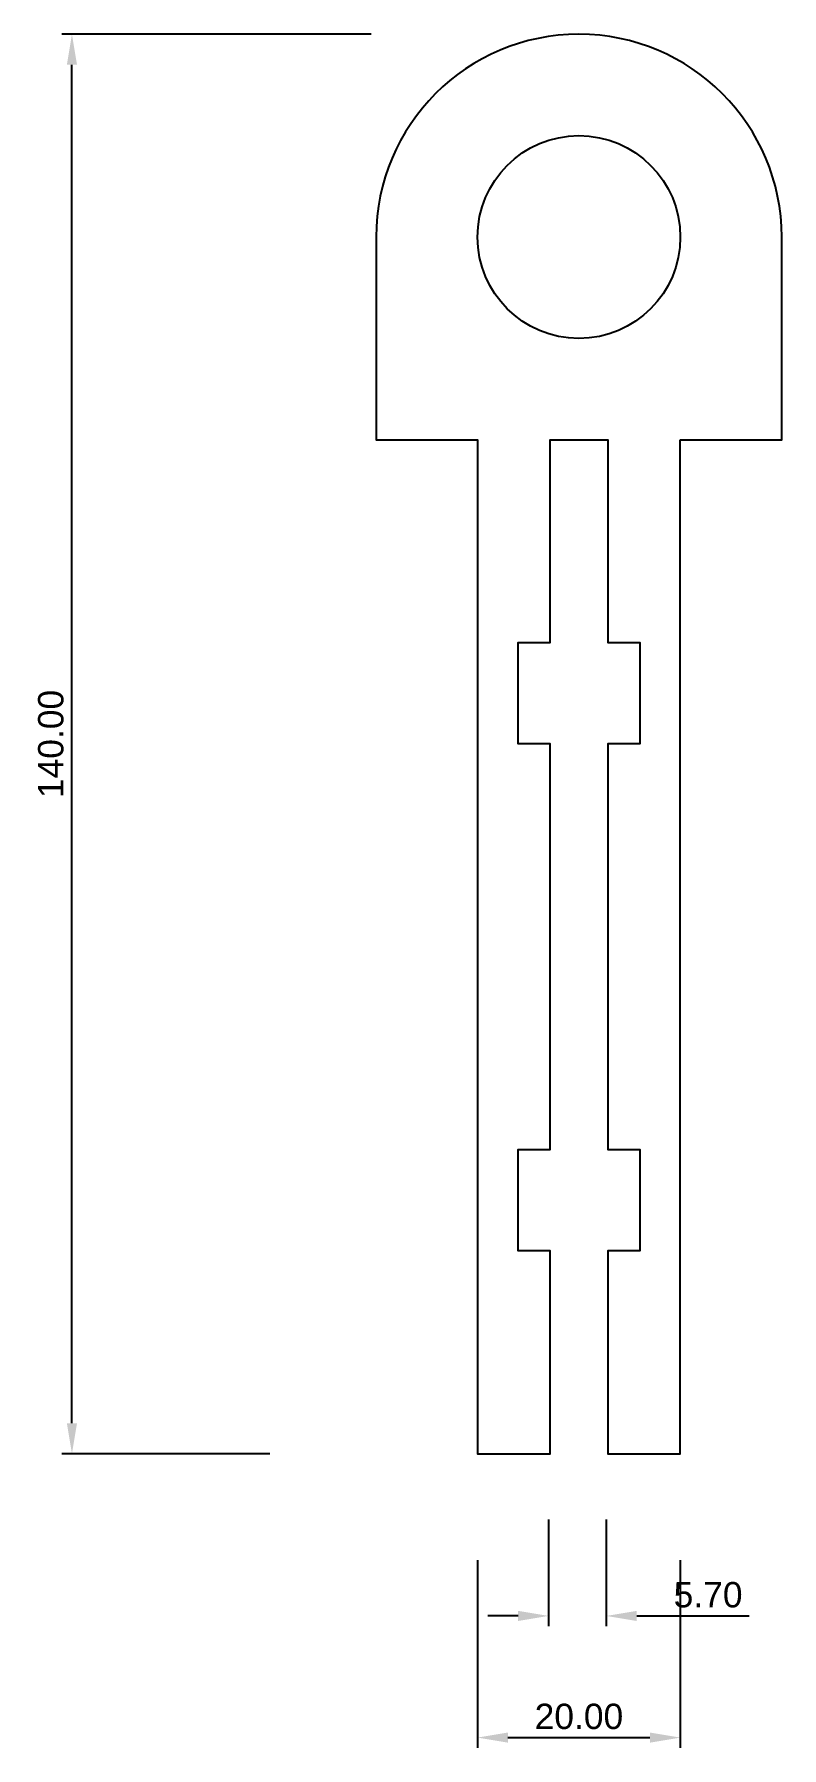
# Model space of a CAD drawing. Header units: millimetres. Extents: x -54 to 20, y -29 to 140.
import ezdxf

# ---------------------------------------------------------------- set-up
doc = ezdxf.new("R2010")
doc.units = ezdxf.units.MM
doc.layers.add('默认', color=150, linetype='Continuous', true_color=0x0079ff)
doc.styles.add('Arial Regular', font='')
doc.styles.get('Arial Regular').set_extended_font_data('Arial')
doc.dimstyles.new('毫米(小)', dxfattribs={"dimtxt": 2.5, "dimasz": 3, "dimexe": 1, "dimexo": 0.5, "dimgap": 0.8, "dimtad": 1, "dimtoh": 1, "dimzin": 1, "dimdsep": 46, "dimtxsty": 'Arial Regular', "dimcen": 2.5, "dimadec": 1, "dimazin": 1, "dimtfac": 1, "dimtdec": 4, "dimtix": 1, "dimtofl": 0, "dimtmove": 1, "dimatfit": 3, "dimfxl": 1, "dimtolj": 1, "dimtzin": 1, "dimarcsym": 0})

# ---------------------------------------------------------------- blocks, each defined once
blk = doc.blocks.new('*D1')
at = {"layer": 'Defpoints', "color": 0}
for p in [(-50, 140), (-20, 140), (-30, 0)]:
    blk.add_point(p, dxfattribs=at)
at = {"layer": '默认', "color": 0, "lineweight": -2}
for p, q in [((-20.5, 140), (-51, 140)), ((-50, 3), (-50, 137)), ((-30.5, 0), (-51, 0))]:
    blk.add_line(p, q, dxfattribs=at)
at = {"layer": '默认', "color": 0}
for points in [[(-49.5, 137), (-50.5, 137), (-50, 140)], [(-50.5, 3), (-49.5, 3), (-50, 0)]]:
    blk.add_solid(points, dxfattribs=at)
at = {"layer": '默认', "color": 0, "insert": (-52.07625, 70), "char_height": 2.5, "attachment_point": 5, "rotation": 90, "style": 'Arial Regular'}
blk.add_mtext('\\A1;140.00', dxfattribs=at)
blk = doc.blocks.new('*D2')
at = {"layer": 'Defpoints', "color": 0}
for p in [(-3, -6), (2.7, -6), (2.7, -16)]:
    blk.add_point(p, dxfattribs=at)
at = {"layer": '默认', "color": 0, "lineweight": -2}
for p, q in [((-3, -6.5), (-3, -17)), ((2.7, -6.5), (2.7, -17)), ((-6, -16), (-9, -16)), ((5.7, -16), (16.7775, -16))]:
    blk.add_line(p, q, dxfattribs=at)
at = {"layer": '默认', "color": 0}
for points in [[(-6, -16.5), (-6, -15.5), (-3, -16)], [(5.7, -15.5), (5.7, -16.5), (2.7, -16)]]:
    blk.add_solid(points, dxfattribs=at)
at = {"layer": '默认', "color": 0, "insert": (12.73875, -13.92375), "char_height": 2.5, "attachment_point": 5, "style": 'Arial Regular'}
blk.add_mtext('\\A1;5.70', dxfattribs=at)
blk = doc.blocks.new('*D3')
at = {"layer": 'Defpoints', "color": 0}
for p in [(-10, -10), (10, -10), (10, -28)]:
    blk.add_point(p, dxfattribs=at)
at = {"layer": '默认', "color": 0, "lineweight": -2}
for p, q in [((-10, -10.5), (-10, -29)), ((10, -10.5), (10, -29)), ((-7, -28), (7, -28))]:
    blk.add_line(p, q, dxfattribs=at)
at = {"layer": '默认', "color": 0}
for points in [[(-7, -27.5), (-7, -28.5), (-10, -28)], [(7, -28.5), (7, -27.5), (10, -28)]]:
    blk.add_solid(points, dxfattribs=at)
at = {"layer": '默认', "color": 0, "insert": (0, -25.92375), "char_height": 2.5, "attachment_point": 5, "style": 'Arial Regular'}
blk.add_mtext('\\A1;20.00', dxfattribs=at)

msp = doc.modelspace()

# ---------------------------------------------------------------- linework, layer by layer
at = {"layer": '默认'}
for points in [[(-20, 120), (-20, 100), (-10, 100), (-10, 0), (-2.85, 0), (-2.85, 20), (-6, 20), (-6, 30), (-2.85, 30), (-2.85, 70), (-6, 70), (-6, 80), (-2.85, 80), (-2.85, 100), (2.85, 100), (2.85, 80), (6, 80), (6, 70), (2.85, 70), (2.85, 30), (6, 30), (6, 20), (2.85, 20), (2.85, 0), (10, 0), (10, 100)], [(10, 100), (20, 100), (20, 120)]]:
    msp.add_lwpolyline(points, dxfattribs=at)
msp.add_circle((0, 120), 10, dxfattribs=at)
msp.add_arc((0, 120), 20, 0, 180, dxfattribs=at)

# ---------------------------------------------------------------- dimensions: what is measured, and where the dimension line sits
dim = msp.add_linear_dim(base=(-50, 140), p1=(-30, 0), p2=(-20, 140), angle=90, dimstyle='毫米(小)', override={"dimscale": 1, "dimtxt": 2.5, "dimasz": 3, "dimexe": 1, "dimexo": 0.5, "dimgap": 0.8, "dimtad": 1, "dimtih": 0, "dimtoh": 0, "dimdec": 2, "dimlfac": 1, "dimzin": 1, "dimtxsty": 'Arial Regular', "dimsah": 0, "dimcen": 2.5, "dimadec": 1, "dimazin": 1, "dimtix": 0, "dimtmove": 0, "dimtzin": 1}, dxfattribs=at)
dim.commit()
dim.dimension.update_dxf_attribs({"geometry": '*D1', "text_midpoint": (-52.076, 70)})
for base, p1, p2, picture, middle in [((2.7, -16), (-3, -6), (2.7, -6), '*D2', (12.739, -13.924)), ((10, -28), (-10, -10), (10, -10), '*D3', (0, -25.924))]:
    dim = msp.add_linear_dim(base=base, p1=p1, p2=p2, dimstyle='毫米(小)', override={"dimscale": 1, "dimtxt": 2.5, "dimasz": 3, "dimexe": 1, "dimexo": 0.5, "dimgap": 0.8, "dimtad": 1, "dimtih": 0, "dimtoh": 0, "dimdec": 2, "dimlfac": 1, "dimzin": 1, "dimtxsty": 'Arial Regular', "dimsah": 0, "dimcen": 2.5, "dimadec": 1, "dimazin": 1, "dimtix": 0, "dimtmove": 0, "dimtzin": 1}, dxfattribs=at)
    dim.commit()
    dim.dimension.update_dxf_attribs({"geometry": picture, "text_midpoint": middle})

doc.saveas('drawing.dxf')
